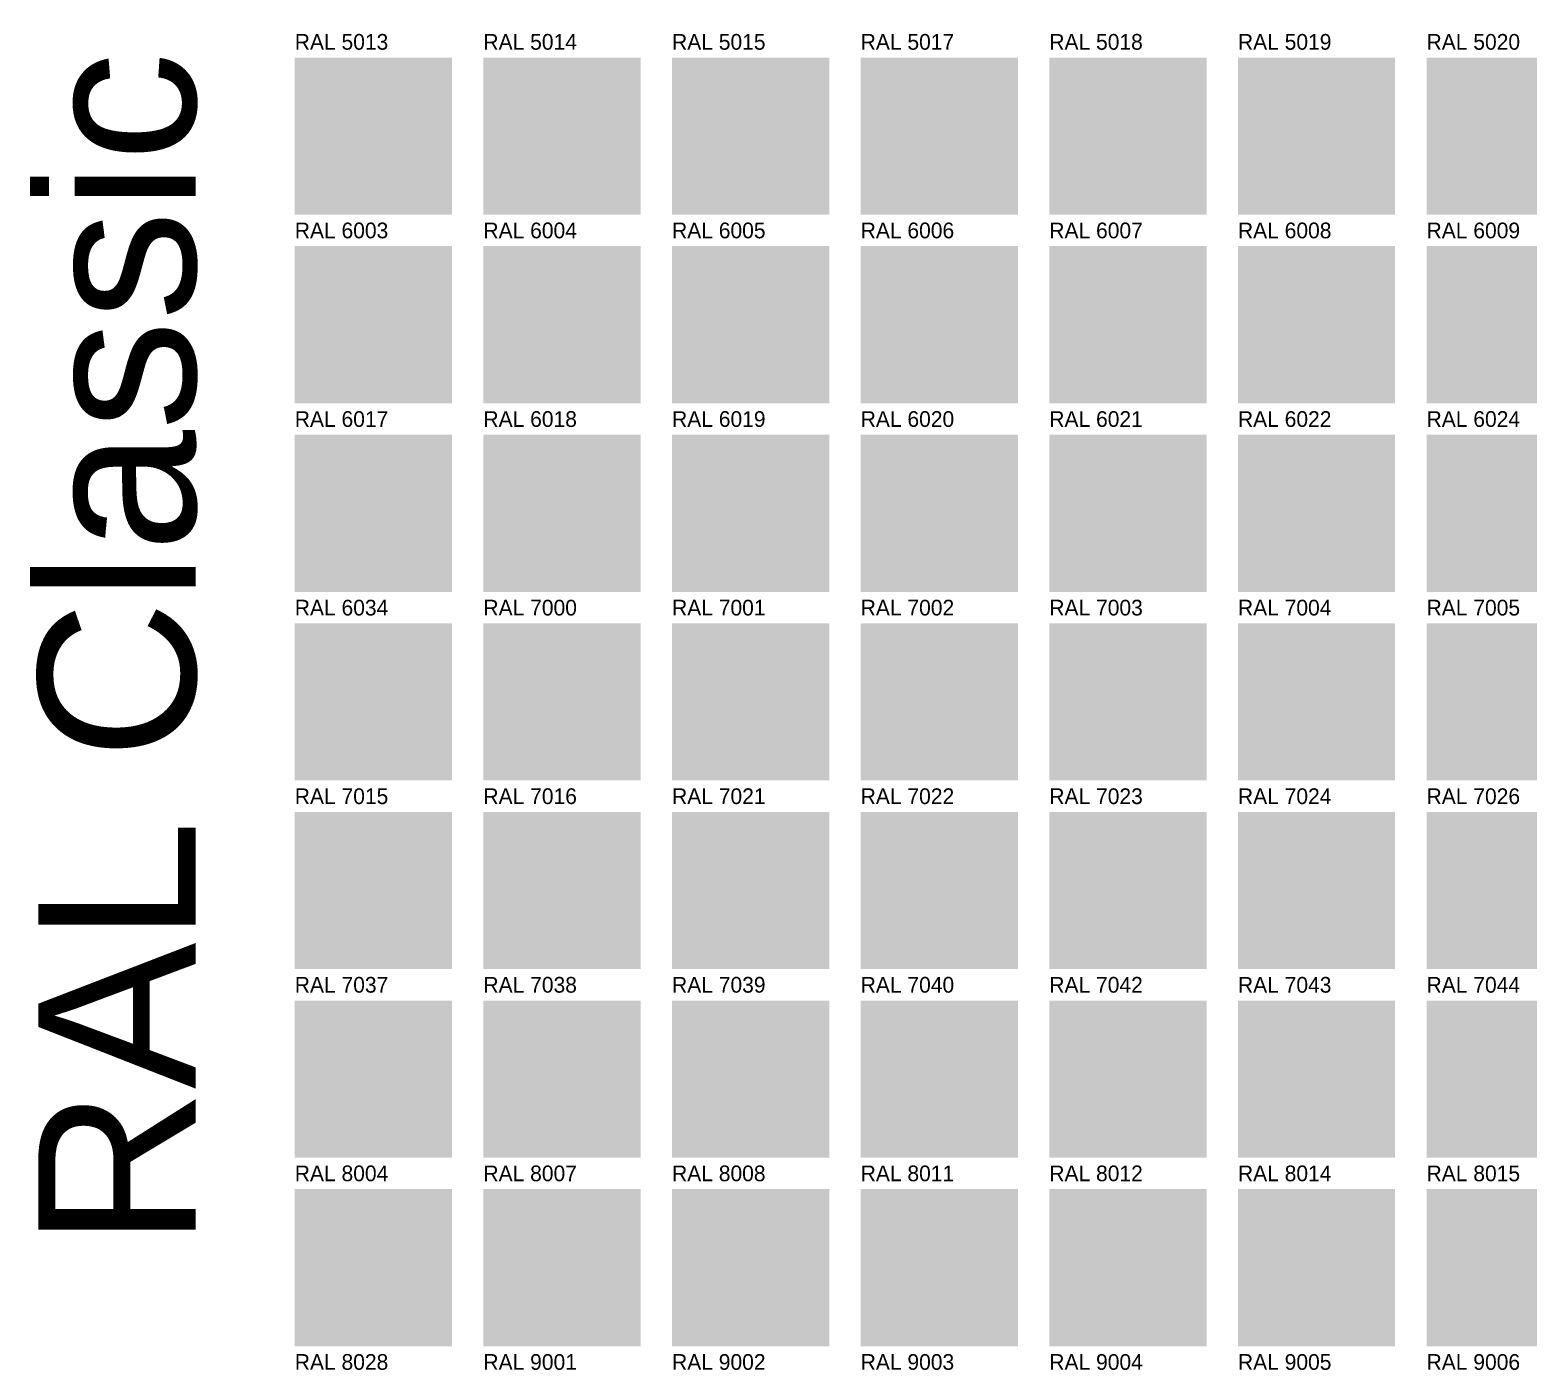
# Model space of a CAD drawing. Header units: millimetres. Extents: x 2.8 to 21.6, y 3.1 to 20.1.
# Drawn here: x 2.85 to 12.38, y 3.08 to 11.61 of the extents above; entities that cross this region are included whole.
import ezdxf

# ---------------------------------------------------------------- set-up
doc = ezdxf.new("R2010")
doc.units = ezdxf.units.MM
doc.layers.add('ceco.net 554 - RAL Classic Colour Chart', color=7, linetype='Continuous')
doc.styles.add('ceco.net 554', font='arial.ttf')

msp = doc.modelspace()

# ---------------------------------------------------------------- linework, layer by layer
at = {"layer": 'ceco.net 554 - RAL Classic Colour Chart', "color": 59, "true_color": 0x4b573e, "const_width": 1}
msp.add_lwpolyline([(4.5312, 10.9348), (5.5312, 10.9348)], dxfattribs=at)
msp.add_lwpolyline([(4.5312, 10.9348), (5.5312, 10.9348)], dxfattribs=at)
msp.add_lwpolyline([(4.5312, 10.9348), (5.5312, 10.9348)], dxfattribs=at)
msp.add_lwpolyline([(4.5312, 10.9348), (5.5312, 10.9348)], dxfattribs=at)
msp.add_lwpolyline([(4.5312, 10.9348), (5.5312, 10.9348)], dxfattribs=at)
msp.add_lwpolyline([(4.5312, 10.9348), (5.5312, 10.9348)], dxfattribs=at)
at = {"layer": 'ceco.net 554 - RAL Classic Colour Chart', "color": 148, "true_color": 0x0e4243, "const_width": 1}
msp.add_lwpolyline([(5.7312, 10.9348), (6.7312, 10.9348)], dxfattribs=at)
msp.add_lwpolyline([(5.7312, 10.9348), (6.7312, 10.9348)], dxfattribs=at)
msp.add_lwpolyline([(5.7312, 10.9348), (6.7312, 10.9348)], dxfattribs=at)
msp.add_lwpolyline([(5.7312, 10.9348), (6.7312, 10.9348)], dxfattribs=at)
msp.add_lwpolyline([(5.7312, 10.9348), (6.7312, 10.9348)], dxfattribs=at)
msp.add_lwpolyline([(5.7312, 10.9348), (6.7312, 10.9348)], dxfattribs=at)
at = {"layer": 'ceco.net 554 - RAL Classic Colour Chart', "color": 128, "true_color": 0x0f4336, "const_width": 1}
msp.add_lwpolyline([(6.9312, 10.9348), (7.9312, 10.9348)], dxfattribs=at)
msp.add_lwpolyline([(6.9312, 10.9348), (7.9312, 10.9348)], dxfattribs=at)
msp.add_lwpolyline([(6.9312, 10.9348), (7.9312, 10.9348)], dxfattribs=at)
msp.add_lwpolyline([(6.9312, 10.9348), (7.9312, 10.9348)], dxfattribs=at)
msp.add_lwpolyline([(6.9312, 10.9348), (7.9312, 10.9348)], dxfattribs=at)
msp.add_lwpolyline([(6.9312, 10.9348), (7.9312, 10.9348)], dxfattribs=at)
at = {"layer": 'ceco.net 554 - RAL Classic Colour Chart', "color": 250, "true_color": 0x40433b, "const_width": 1}
msp.add_lwpolyline([(8.1312, 10.9348), (9.1312, 10.9348)], dxfattribs=at)
msp.add_lwpolyline([(8.1312, 10.9348), (9.1312, 10.9348)], dxfattribs=at)
msp.add_lwpolyline([(8.1312, 10.9348), (9.1312, 10.9348)], dxfattribs=at)
msp.add_lwpolyline([(8.1312, 10.9348), (9.1312, 10.9348)], dxfattribs=at)
msp.add_lwpolyline([(8.1312, 10.9348), (9.1312, 10.9348)], dxfattribs=at)
msp.add_lwpolyline([(8.1312, 10.9348), (9.1312, 10.9348)], dxfattribs=at)
at = {"layer": 'ceco.net 554 - RAL Classic Colour Chart', "color": 250, "true_color": 0x283424, "const_width": 1}
msp.add_lwpolyline([(9.3312, 10.9348), (10.3312, 10.9348)], dxfattribs=at)
msp.add_lwpolyline([(9.3312, 10.9348), (10.3312, 10.9348)], dxfattribs=at)
msp.add_lwpolyline([(9.3312, 10.9348), (10.3312, 10.9348)], dxfattribs=at)
msp.add_lwpolyline([(9.3312, 10.9348), (10.3312, 10.9348)], dxfattribs=at)
msp.add_lwpolyline([(9.3312, 10.9348), (10.3312, 10.9348)], dxfattribs=at)
msp.add_lwpolyline([(9.3312, 10.9348), (10.3312, 10.9348)], dxfattribs=at)
at = {"layer": 'ceco.net 554 - RAL Classic Colour Chart', "color": 250, "true_color": 0x35382e, "const_width": 1}
msp.add_lwpolyline([(10.5312, 10.9348), (11.5312, 10.9348)], dxfattribs=at)
msp.add_lwpolyline([(10.5312, 10.9348), (11.5312, 10.9348)], dxfattribs=at)
msp.add_lwpolyline([(10.5312, 10.9348), (11.5312, 10.9348)], dxfattribs=at)
msp.add_lwpolyline([(10.5312, 10.9348), (11.5312, 10.9348)], dxfattribs=at)
msp.add_lwpolyline([(10.5312, 10.9348), (11.5312, 10.9348)], dxfattribs=at)
msp.add_lwpolyline([(10.5312, 10.9348), (11.5312, 10.9348)], dxfattribs=at)
at = {"layer": 'ceco.net 554 - RAL Classic Colour Chart', "color": 250, "true_color": 0x26392f, "const_width": 1}
msp.add_lwpolyline([(11.7312, 10.9348), (12.7312, 10.9348)], dxfattribs=at)
msp.add_lwpolyline([(11.7312, 10.9348), (12.7312, 10.9348)], dxfattribs=at)
msp.add_lwpolyline([(11.7312, 10.9348), (12.7312, 10.9348)], dxfattribs=at)
msp.add_lwpolyline([(11.7312, 10.9348), (12.7312, 10.9348)], dxfattribs=at)
msp.add_lwpolyline([(11.7312, 10.9348), (12.7312, 10.9348)], dxfattribs=at)
msp.add_lwpolyline([(11.7312, 10.9348), (12.7312, 10.9348)], dxfattribs=at)
at = {"layer": 'ceco.net 554 - RAL Classic Colour Chart', "color": 97, "true_color": 0x468641, "const_width": 1}
msp.add_lwpolyline([(4.5312, 9.7348), (5.5312, 9.7348)], dxfattribs=at)
msp.add_lwpolyline([(4.5312, 9.7348), (5.5312, 9.7348)], dxfattribs=at)
msp.add_lwpolyline([(4.5312, 9.7348), (5.5312, 9.7348)], dxfattribs=at)
msp.add_lwpolyline([(4.5312, 9.7348), (5.5312, 9.7348)], dxfattribs=at)
msp.add_lwpolyline([(4.5312, 9.7348), (5.5312, 9.7348)], dxfattribs=at)
msp.add_lwpolyline([(4.5312, 9.7348), (5.5312, 9.7348)], dxfattribs=at)
at = {"layer": 'ceco.net 554 - RAL Classic Colour Chart', "color": 95, "true_color": 0x48a43f, "const_width": 1}
msp.add_lwpolyline([(5.7312, 9.7348), (6.7312, 9.7348)], dxfattribs=at)
msp.add_lwpolyline([(5.7312, 9.7348), (6.7312, 9.7348)], dxfattribs=at)
msp.add_lwpolyline([(5.7312, 9.7348), (6.7312, 9.7348)], dxfattribs=at)
msp.add_lwpolyline([(5.7312, 9.7348), (6.7312, 9.7348)], dxfattribs=at)
msp.add_lwpolyline([(5.7312, 9.7348), (6.7312, 9.7348)], dxfattribs=at)
msp.add_lwpolyline([(5.7312, 9.7348), (6.7312, 9.7348)], dxfattribs=at)
at = {"layer": 'ceco.net 554 - RAL Classic Colour Chart', "color": 9, "true_color": 0xb7d9b1, "const_width": 1}
msp.add_lwpolyline([(6.9312, 9.7348), (7.9312, 9.7348)], dxfattribs=at)
msp.add_lwpolyline([(6.9312, 9.7348), (7.9312, 9.7348)], dxfattribs=at)
msp.add_lwpolyline([(6.9312, 9.7348), (7.9312, 9.7348)], dxfattribs=at)
msp.add_lwpolyline([(6.9312, 9.7348), (7.9312, 9.7348)], dxfattribs=at)
msp.add_lwpolyline([(6.9312, 9.7348), (7.9312, 9.7348)], dxfattribs=at)
msp.add_lwpolyline([(6.9312, 9.7348), (7.9312, 9.7348)], dxfattribs=at)
at = {"layer": 'ceco.net 554 - RAL Classic Colour Chart', "color": 79, "true_color": 0x354733, "const_width": 1}
msp.add_lwpolyline([(8.1312, 9.7348), (9.1312, 9.7348)], dxfattribs=at)
msp.add_lwpolyline([(8.1312, 9.7348), (9.1312, 9.7348)], dxfattribs=at)
msp.add_lwpolyline([(8.1312, 9.7348), (9.1312, 9.7348)], dxfattribs=at)
msp.add_lwpolyline([(8.1312, 9.7348), (9.1312, 9.7348)], dxfattribs=at)
msp.add_lwpolyline([(8.1312, 9.7348), (9.1312, 9.7348)], dxfattribs=at)
msp.add_lwpolyline([(8.1312, 9.7348), (9.1312, 9.7348)], dxfattribs=at)
at = {"layer": 'ceco.net 554 - RAL Classic Colour Chart', "color": 252, "true_color": 0x86a47c, "const_width": 1}
msp.add_lwpolyline([(9.3312, 9.7348), (10.3312, 9.7348)], dxfattribs=at)
msp.add_lwpolyline([(9.3312, 9.7348), (10.3312, 9.7348)], dxfattribs=at)
msp.add_lwpolyline([(9.3312, 9.7348), (10.3312, 9.7348)], dxfattribs=at)
msp.add_lwpolyline([(9.3312, 9.7348), (10.3312, 9.7348)], dxfattribs=at)
msp.add_lwpolyline([(9.3312, 9.7348), (10.3312, 9.7348)], dxfattribs=at)
msp.add_lwpolyline([(9.3312, 9.7348), (10.3312, 9.7348)], dxfattribs=at)
at = {"layer": 'ceco.net 554 - RAL Classic Colour Chart', "color": 250, "true_color": 0x3e3c32, "const_width": 1}
msp.add_lwpolyline([(10.5312, 9.7348), (11.5312, 9.7348)], dxfattribs=at)
msp.add_lwpolyline([(10.5312, 9.7348), (11.5312, 9.7348)], dxfattribs=at)
msp.add_lwpolyline([(10.5312, 9.7348), (11.5312, 9.7348)], dxfattribs=at)
msp.add_lwpolyline([(10.5312, 9.7348), (11.5312, 9.7348)], dxfattribs=at)
msp.add_lwpolyline([(10.5312, 9.7348), (11.5312, 9.7348)], dxfattribs=at)
msp.add_lwpolyline([(10.5312, 9.7348), (11.5312, 9.7348)], dxfattribs=at)
at = {"layer": 'ceco.net 554 - RAL Classic Colour Chart', "color": 126, "true_color": 0x008754, "const_width": 1}
msp.add_lwpolyline([(11.7312, 9.7348), (12.7312, 9.7348)], dxfattribs=at)
msp.add_lwpolyline([(11.7312, 9.7348), (12.7312, 9.7348)], dxfattribs=at)
msp.add_lwpolyline([(11.7312, 9.7348), (12.7312, 9.7348)], dxfattribs=at)
msp.add_lwpolyline([(11.7312, 9.7348), (12.7312, 9.7348)], dxfattribs=at)
msp.add_lwpolyline([(11.7312, 9.7348), (12.7312, 9.7348)], dxfattribs=at)
msp.add_lwpolyline([(11.7312, 9.7348), (12.7312, 9.7348)], dxfattribs=at)
at = {"layer": 'ceco.net 554 - RAL Classic Colour Chart', "color": 143, "true_color": 0x7fb0b2, "const_width": 1}
msp.add_lwpolyline([(4.5312, 8.5348), (5.5312, 8.5348)], dxfattribs=at)
msp.add_lwpolyline([(4.5312, 8.5348), (5.5312, 8.5348)], dxfattribs=at)
msp.add_lwpolyline([(4.5312, 8.5348), (5.5312, 8.5348)], dxfattribs=at)
msp.add_lwpolyline([(4.5312, 8.5348), (5.5312, 8.5348)], dxfattribs=at)
msp.add_lwpolyline([(4.5312, 8.5348), (5.5312, 8.5348)], dxfattribs=at)
msp.add_lwpolyline([(4.5312, 8.5348), (5.5312, 8.5348)], dxfattribs=at)
at = {"layer": 'ceco.net 554 - RAL Classic Colour Chart', "color": 252, "true_color": 0x7e8b92, "const_width": 1}
msp.add_lwpolyline([(5.7312, 8.5348), (6.7312, 8.5348)], dxfattribs=at)
msp.add_lwpolyline([(5.7312, 8.5348), (6.7312, 8.5348)], dxfattribs=at)
msp.add_lwpolyline([(5.7312, 8.5348), (6.7312, 8.5348)], dxfattribs=at)
msp.add_lwpolyline([(5.7312, 8.5348), (6.7312, 8.5348)], dxfattribs=at)
msp.add_lwpolyline([(5.7312, 8.5348), (6.7312, 8.5348)], dxfattribs=at)
msp.add_lwpolyline([(5.7312, 8.5348), (6.7312, 8.5348)], dxfattribs=at)
at = {"layer": 'ceco.net 554 - RAL Classic Colour Chart', "color": 252, "true_color": 0x8f999f, "const_width": 1}
msp.add_lwpolyline([(6.9312, 8.5348), (7.9312, 8.5348)], dxfattribs=at)
msp.add_lwpolyline([(6.9312, 8.5348), (7.9312, 8.5348)], dxfattribs=at)
msp.add_lwpolyline([(6.9312, 8.5348), (7.9312, 8.5348)], dxfattribs=at)
msp.add_lwpolyline([(6.9312, 8.5348), (7.9312, 8.5348)], dxfattribs=at)
msp.add_lwpolyline([(6.9312, 8.5348), (7.9312, 8.5348)], dxfattribs=at)
msp.add_lwpolyline([(6.9312, 8.5348), (7.9312, 8.5348)], dxfattribs=at)
at = {"layer": 'ceco.net 554 - RAL Classic Colour Chart', "color": 8, "true_color": 0x817f68, "const_width": 1}
msp.add_lwpolyline([(8.1312, 8.5348), (9.1312, 8.5348)], dxfattribs=at)
msp.add_lwpolyline([(8.1312, 8.5348), (9.1312, 8.5348)], dxfattribs=at)
msp.add_lwpolyline([(8.1312, 8.5348), (9.1312, 8.5348)], dxfattribs=at)
msp.add_lwpolyline([(8.1312, 8.5348), (9.1312, 8.5348)], dxfattribs=at)
msp.add_lwpolyline([(8.1312, 8.5348), (9.1312, 8.5348)], dxfattribs=at)
msp.add_lwpolyline([(8.1312, 8.5348), (9.1312, 8.5348)], dxfattribs=at)
at = {"layer": 'ceco.net 554 - RAL Classic Colour Chart', "color": 8, "true_color": 0x7a7b6d, "const_width": 1}
msp.add_lwpolyline([(9.3312, 8.5348), (10.3312, 8.5348)], dxfattribs=at)
msp.add_lwpolyline([(9.3312, 8.5348), (10.3312, 8.5348)], dxfattribs=at)
msp.add_lwpolyline([(9.3312, 8.5348), (10.3312, 8.5348)], dxfattribs=at)
msp.add_lwpolyline([(9.3312, 8.5348), (10.3312, 8.5348)], dxfattribs=at)
msp.add_lwpolyline([(9.3312, 8.5348), (10.3312, 8.5348)], dxfattribs=at)
msp.add_lwpolyline([(9.3312, 8.5348), (10.3312, 8.5348)], dxfattribs=at)
at = {"layer": 'ceco.net 554 - RAL Classic Colour Chart', "color": 253, "true_color": 0x9ea0a1, "const_width": 1}
msp.add_lwpolyline([(10.5312, 8.5348), (11.5312, 8.5348)], dxfattribs=at)
msp.add_lwpolyline([(10.5312, 8.5348), (11.5312, 8.5348)], dxfattribs=at)
msp.add_lwpolyline([(10.5312, 8.5348), (11.5312, 8.5348)], dxfattribs=at)
msp.add_lwpolyline([(10.5312, 8.5348), (11.5312, 8.5348)], dxfattribs=at)
msp.add_lwpolyline([(10.5312, 8.5348), (11.5312, 8.5348)], dxfattribs=at)
msp.add_lwpolyline([(10.5312, 8.5348), (11.5312, 8.5348)], dxfattribs=at)
at = {"layer": 'ceco.net 554 - RAL Classic Colour Chart', "color": 8, "true_color": 0x6b716f, "const_width": 1}
msp.add_lwpolyline([(11.7312, 8.5348), (12.7312, 8.5348)], dxfattribs=at)
msp.add_lwpolyline([(11.7312, 8.5348), (12.7312, 8.5348)], dxfattribs=at)
msp.add_lwpolyline([(11.7312, 8.5348), (12.7312, 8.5348)], dxfattribs=at)
msp.add_lwpolyline([(11.7312, 8.5348), (12.7312, 8.5348)], dxfattribs=at)
msp.add_lwpolyline([(11.7312, 8.5348), (12.7312, 8.5348)], dxfattribs=at)
msp.add_lwpolyline([(11.7312, 8.5348), (12.7312, 8.5348)], dxfattribs=at)
at = {"layer": 'ceco.net 554 - RAL Classic Colour Chart', "color": 251, "true_color": 0x51565c, "const_width": 1}
msp.add_lwpolyline([(4.5312, 7.3348), (5.5312, 7.3348)], dxfattribs=at)
msp.add_lwpolyline([(4.5312, 7.3348), (5.5312, 7.3348)], dxfattribs=at)
msp.add_lwpolyline([(4.5312, 7.3348), (5.5312, 7.3348)], dxfattribs=at)
msp.add_lwpolyline([(4.5312, 7.3348), (5.5312, 7.3348)], dxfattribs=at)
msp.add_lwpolyline([(4.5312, 7.3348), (5.5312, 7.3348)], dxfattribs=at)
msp.add_lwpolyline([(4.5312, 7.3348), (5.5312, 7.3348)], dxfattribs=at)
at = {"layer": 'ceco.net 554 - RAL Classic Colour Chart', "color": 149, "true_color": 0x373f43, "const_width": 1}
msp.add_lwpolyline([(5.7312, 7.3348), (6.7312, 7.3348)], dxfattribs=at)
msp.add_lwpolyline([(5.7312, 7.3348), (6.7312, 7.3348)], dxfattribs=at)
msp.add_lwpolyline([(5.7312, 7.3348), (6.7312, 7.3348)], dxfattribs=at)
msp.add_lwpolyline([(5.7312, 7.3348), (6.7312, 7.3348)], dxfattribs=at)
msp.add_lwpolyline([(5.7312, 7.3348), (6.7312, 7.3348)], dxfattribs=at)
msp.add_lwpolyline([(5.7312, 7.3348), (6.7312, 7.3348)], dxfattribs=at)
at = {"layer": 'ceco.net 554 - RAL Classic Colour Chart', "color": 250, "true_color": 0x2e3234, "const_width": 1}
msp.add_lwpolyline([(6.9312, 7.3348), (7.9312, 7.3348)], dxfattribs=at)
msp.add_lwpolyline([(6.9312, 7.3348), (7.9312, 7.3348)], dxfattribs=at)
msp.add_lwpolyline([(6.9312, 7.3348), (7.9312, 7.3348)], dxfattribs=at)
msp.add_lwpolyline([(6.9312, 7.3348), (7.9312, 7.3348)], dxfattribs=at)
msp.add_lwpolyline([(6.9312, 7.3348), (7.9312, 7.3348)], dxfattribs=at)
msp.add_lwpolyline([(6.9312, 7.3348), (7.9312, 7.3348)], dxfattribs=at)
at = {"layer": 'ceco.net 554 - RAL Classic Colour Chart', "color": 251, "true_color": 0x4b4d46, "const_width": 1}
msp.add_lwpolyline([(8.1312, 7.3348), (9.1312, 7.3348)], dxfattribs=at)
msp.add_lwpolyline([(8.1312, 7.3348), (9.1312, 7.3348)], dxfattribs=at)
msp.add_lwpolyline([(8.1312, 7.3348), (9.1312, 7.3348)], dxfattribs=at)
msp.add_lwpolyline([(8.1312, 7.3348), (9.1312, 7.3348)], dxfattribs=at)
msp.add_lwpolyline([(8.1312, 7.3348), (9.1312, 7.3348)], dxfattribs=at)
msp.add_lwpolyline([(8.1312, 7.3348), (9.1312, 7.3348)], dxfattribs=at)
at = {"layer": 'ceco.net 554 - RAL Classic Colour Chart', "color": 8, "true_color": 0x818479, "const_width": 1}
msp.add_lwpolyline([(9.3312, 7.3348), (10.3312, 7.3348)], dxfattribs=at)
msp.add_lwpolyline([(9.3312, 7.3348), (10.3312, 7.3348)], dxfattribs=at)
msp.add_lwpolyline([(9.3312, 7.3348), (10.3312, 7.3348)], dxfattribs=at)
msp.add_lwpolyline([(9.3312, 7.3348), (10.3312, 7.3348)], dxfattribs=at)
msp.add_lwpolyline([(9.3312, 7.3348), (10.3312, 7.3348)], dxfattribs=at)
msp.add_lwpolyline([(9.3312, 7.3348), (10.3312, 7.3348)], dxfattribs=at)
at = {"layer": 'ceco.net 554 - RAL Classic Colour Chart', "color": 251, "true_color": 0x474a50, "const_width": 1}
msp.add_lwpolyline([(10.5312, 7.3348), (11.5312, 7.3348)], dxfattribs=at)
msp.add_lwpolyline([(10.5312, 7.3348), (11.5312, 7.3348)], dxfattribs=at)
msp.add_lwpolyline([(10.5312, 7.3348), (11.5312, 7.3348)], dxfattribs=at)
msp.add_lwpolyline([(10.5312, 7.3348), (11.5312, 7.3348)], dxfattribs=at)
msp.add_lwpolyline([(10.5312, 7.3348), (11.5312, 7.3348)], dxfattribs=at)
msp.add_lwpolyline([(10.5312, 7.3348), (11.5312, 7.3348)], dxfattribs=at)
at = {"layer": 'ceco.net 554 - RAL Classic Colour Chart', "color": 149, "true_color": 0x374447, "const_width": 1}
msp.add_lwpolyline([(11.7312, 7.3348), (12.7312, 7.3348)], dxfattribs=at)
msp.add_lwpolyline([(11.7312, 7.3348), (12.7312, 7.3348)], dxfattribs=at)
msp.add_lwpolyline([(11.7312, 7.3348), (12.7312, 7.3348)], dxfattribs=at)
msp.add_lwpolyline([(11.7312, 7.3348), (12.7312, 7.3348)], dxfattribs=at)
msp.add_lwpolyline([(11.7312, 7.3348), (12.7312, 7.3348)], dxfattribs=at)
msp.add_lwpolyline([(11.7312, 7.3348), (12.7312, 7.3348)], dxfattribs=at)
at = {"layer": 'ceco.net 554 - RAL Classic Colour Chart', "color": 8, "true_color": 0x7c7f7e, "const_width": 1}
msp.add_lwpolyline([(4.5312, 6.1348), (5.5312, 6.1348)], dxfattribs=at)
msp.add_lwpolyline([(4.5312, 6.1348), (5.5312, 6.1348)], dxfattribs=at)
msp.add_lwpolyline([(4.5312, 6.1348), (5.5312, 6.1348)], dxfattribs=at)
msp.add_lwpolyline([(4.5312, 6.1348), (5.5312, 6.1348)], dxfattribs=at)
msp.add_lwpolyline([(4.5312, 6.1348), (5.5312, 6.1348)], dxfattribs=at)
msp.add_lwpolyline([(4.5312, 6.1348), (5.5312, 6.1348)], dxfattribs=at)
at = {"layer": 'ceco.net 554 - RAL Classic Colour Chart', "color": 253, "true_color": 0xb4b8b0, "const_width": 1}
msp.add_lwpolyline([(5.7312, 6.1348), (6.7312, 6.1348)], dxfattribs=at)
msp.add_lwpolyline([(5.7312, 6.1348), (6.7312, 6.1348)], dxfattribs=at)
msp.add_lwpolyline([(5.7312, 6.1348), (6.7312, 6.1348)], dxfattribs=at)
msp.add_lwpolyline([(5.7312, 6.1348), (6.7312, 6.1348)], dxfattribs=at)
msp.add_lwpolyline([(5.7312, 6.1348), (6.7312, 6.1348)], dxfattribs=at)
msp.add_lwpolyline([(5.7312, 6.1348), (6.7312, 6.1348)], dxfattribs=at)
at = {"layer": 'ceco.net 554 - RAL Classic Colour Chart', "color": 251, "true_color": 0x6b695f, "const_width": 1}
msp.add_lwpolyline([(6.9312, 6.1348), (7.9312, 6.1348)], dxfattribs=at)
msp.add_lwpolyline([(6.9312, 6.1348), (7.9312, 6.1348)], dxfattribs=at)
msp.add_lwpolyline([(6.9312, 6.1348), (7.9312, 6.1348)], dxfattribs=at)
msp.add_lwpolyline([(6.9312, 6.1348), (7.9312, 6.1348)], dxfattribs=at)
msp.add_lwpolyline([(6.9312, 6.1348), (7.9312, 6.1348)], dxfattribs=at)
msp.add_lwpolyline([(6.9312, 6.1348), (7.9312, 6.1348)], dxfattribs=at)
at = {"layer": 'ceco.net 554 - RAL Classic Colour Chart', "color": 253, "true_color": 0x9da3a6, "const_width": 1}
msp.add_lwpolyline([(8.1312, 6.1348), (9.1312, 6.1348)], dxfattribs=at)
msp.add_lwpolyline([(8.1312, 6.1348), (9.1312, 6.1348)], dxfattribs=at)
msp.add_lwpolyline([(8.1312, 6.1348), (9.1312, 6.1348)], dxfattribs=at)
msp.add_lwpolyline([(8.1312, 6.1348), (9.1312, 6.1348)], dxfattribs=at)
msp.add_lwpolyline([(8.1312, 6.1348), (9.1312, 6.1348)], dxfattribs=at)
msp.add_lwpolyline([(8.1312, 6.1348), (9.1312, 6.1348)], dxfattribs=at)
at = {"layer": 'ceco.net 554 - RAL Classic Colour Chart', "color": 252, "true_color": 0x8f9695, "const_width": 1}
msp.add_lwpolyline([(9.3312, 6.1348), (10.3312, 6.1348)], dxfattribs=at)
msp.add_lwpolyline([(9.3312, 6.1348), (10.3312, 6.1348)], dxfattribs=at)
msp.add_lwpolyline([(9.3312, 6.1348), (10.3312, 6.1348)], dxfattribs=at)
msp.add_lwpolyline([(9.3312, 6.1348), (10.3312, 6.1348)], dxfattribs=at)
msp.add_lwpolyline([(9.3312, 6.1348), (10.3312, 6.1348)], dxfattribs=at)
msp.add_lwpolyline([(9.3312, 6.1348), (10.3312, 6.1348)], dxfattribs=at)
at = {"layer": 'ceco.net 554 - RAL Classic Colour Chart', "color": 251, "true_color": 0x4e5451, "const_width": 1}
msp.add_lwpolyline([(10.5312, 6.1348), (11.5312, 6.1348)], dxfattribs=at)
msp.add_lwpolyline([(10.5312, 6.1348), (11.5312, 6.1348)], dxfattribs=at)
msp.add_lwpolyline([(10.5312, 6.1348), (11.5312, 6.1348)], dxfattribs=at)
msp.add_lwpolyline([(10.5312, 6.1348), (11.5312, 6.1348)], dxfattribs=at)
msp.add_lwpolyline([(10.5312, 6.1348), (11.5312, 6.1348)], dxfattribs=at)
msp.add_lwpolyline([(10.5312, 6.1348), (11.5312, 6.1348)], dxfattribs=at)
at = {"layer": 'ceco.net 554 - RAL Classic Colour Chart', "color": 9, "true_color": 0xbdbdb2, "const_width": 1}
msp.add_lwpolyline([(11.7312, 6.1348), (12.7312, 6.1348)], dxfattribs=at)
msp.add_lwpolyline([(11.7312, 6.1348), (12.7312, 6.1348)], dxfattribs=at)
msp.add_lwpolyline([(11.7312, 6.1348), (12.7312, 6.1348)], dxfattribs=at)
msp.add_lwpolyline([(11.7312, 6.1348), (12.7312, 6.1348)], dxfattribs=at)
msp.add_lwpolyline([(11.7312, 6.1348), (12.7312, 6.1348)], dxfattribs=at)
msp.add_lwpolyline([(11.7312, 6.1348), (12.7312, 6.1348)], dxfattribs=at)
at = {"layer": 'ceco.net 554 - RAL Classic Colour Chart', "color": 27, "true_color": 0x8f4e35, "const_width": 1}
msp.add_lwpolyline([(4.5312, 4.9348), (5.5312, 4.9348)], dxfattribs=at)
msp.add_lwpolyline([(4.5312, 4.9348), (5.5312, 4.9348)], dxfattribs=at)
msp.add_lwpolyline([(4.5312, 4.9348), (5.5312, 4.9348)], dxfattribs=at)
msp.add_lwpolyline([(4.5312, 4.9348), (5.5312, 4.9348)], dxfattribs=at)
msp.add_lwpolyline([(4.5312, 4.9348), (5.5312, 4.9348)], dxfattribs=at)
msp.add_lwpolyline([(4.5312, 4.9348), (5.5312, 4.9348)], dxfattribs=at)
at = {"layer": 'ceco.net 554 - RAL Classic Colour Chart', "color": 27, "true_color": 0x6f4a2f, "const_width": 1}
msp.add_lwpolyline([(5.7312, 4.9348), (6.7312, 4.9348)], dxfattribs=at)
msp.add_lwpolyline([(5.7312, 4.9348), (6.7312, 4.9348)], dxfattribs=at)
msp.add_lwpolyline([(5.7312, 4.9348), (6.7312, 4.9348)], dxfattribs=at)
msp.add_lwpolyline([(5.7312, 4.9348), (6.7312, 4.9348)], dxfattribs=at)
msp.add_lwpolyline([(5.7312, 4.9348), (6.7312, 4.9348)], dxfattribs=at)
msp.add_lwpolyline([(5.7312, 4.9348), (6.7312, 4.9348)], dxfattribs=at)
at = {"layer": 'ceco.net 554 - RAL Classic Colour Chart', "color": 27, "true_color": 0x6f4f28, "const_width": 1}
msp.add_lwpolyline([(6.9312, 4.9348), (7.9312, 4.9348)], dxfattribs=at)
msp.add_lwpolyline([(6.9312, 4.9348), (7.9312, 4.9348)], dxfattribs=at)
msp.add_lwpolyline([(6.9312, 4.9348), (7.9312, 4.9348)], dxfattribs=at)
msp.add_lwpolyline([(6.9312, 4.9348), (7.9312, 4.9348)], dxfattribs=at)
msp.add_lwpolyline([(6.9312, 4.9348), (7.9312, 4.9348)], dxfattribs=at)
msp.add_lwpolyline([(6.9312, 4.9348), (7.9312, 4.9348)], dxfattribs=at)
at = {"layer": 'ceco.net 554 - RAL Classic Colour Chart', "color": 39, "true_color": 0x5a3a29, "const_width": 1}
msp.add_lwpolyline([(8.1312, 4.9348), (9.1312, 4.9348)], dxfattribs=at)
msp.add_lwpolyline([(8.1312, 4.9348), (9.1312, 4.9348)], dxfattribs=at)
msp.add_lwpolyline([(8.1312, 4.9348), (9.1312, 4.9348)], dxfattribs=at)
msp.add_lwpolyline([(8.1312, 4.9348), (9.1312, 4.9348)], dxfattribs=at)
msp.add_lwpolyline([(8.1312, 4.9348), (9.1312, 4.9348)], dxfattribs=at)
msp.add_lwpolyline([(8.1312, 4.9348), (9.1312, 4.9348)], dxfattribs=at)
at = {"layer": 'ceco.net 554 - RAL Classic Colour Chart', "color": 17, "true_color": 0x673831, "const_width": 1}
msp.add_lwpolyline([(9.3312, 4.9348), (10.3312, 4.9348)], dxfattribs=at)
msp.add_lwpolyline([(9.3312, 4.9348), (10.3312, 4.9348)], dxfattribs=at)
msp.add_lwpolyline([(9.3312, 4.9348), (10.3312, 4.9348)], dxfattribs=at)
msp.add_lwpolyline([(9.3312, 4.9348), (10.3312, 4.9348)], dxfattribs=at)
msp.add_lwpolyline([(9.3312, 4.9348), (10.3312, 4.9348)], dxfattribs=at)
msp.add_lwpolyline([(9.3312, 4.9348), (10.3312, 4.9348)], dxfattribs=at)
at = {"layer": 'ceco.net 554 - RAL Classic Colour Chart', "color": 39, "true_color": 0x49392d, "const_width": 1}
msp.add_lwpolyline([(10.5312, 4.9348), (11.5312, 4.9348)], dxfattribs=at)
msp.add_lwpolyline([(10.5312, 4.9348), (11.5312, 4.9348)], dxfattribs=at)
msp.add_lwpolyline([(10.5312, 4.9348), (11.5312, 4.9348)], dxfattribs=at)
msp.add_lwpolyline([(10.5312, 4.9348), (11.5312, 4.9348)], dxfattribs=at)
msp.add_lwpolyline([(10.5312, 4.9348), (11.5312, 4.9348)], dxfattribs=at)
msp.add_lwpolyline([(10.5312, 4.9348), (11.5312, 4.9348)], dxfattribs=at)
at = {"layer": 'ceco.net 554 - RAL Classic Colour Chart', "color": 39, "true_color": 0x633a34, "const_width": 1}
msp.add_lwpolyline([(11.7312, 4.9348), (12.7312, 4.9348)], dxfattribs=at)
msp.add_lwpolyline([(11.7312, 4.9348), (12.7312, 4.9348)], dxfattribs=at)
msp.add_lwpolyline([(11.7312, 4.9348), (12.7312, 4.9348)], dxfattribs=at)
msp.add_lwpolyline([(11.7312, 4.9348), (12.7312, 4.9348)], dxfattribs=at)
msp.add_lwpolyline([(11.7312, 4.9348), (12.7312, 4.9348)], dxfattribs=at)
msp.add_lwpolyline([(11.7312, 4.9348), (12.7312, 4.9348)], dxfattribs=at)
at = {"layer": 'ceco.net 554 - RAL Classic Colour Chart', "color": 39, "true_color": 0x4e3b2b, "const_width": 1}
msp.add_lwpolyline([(4.5312, 3.7348), (5.5312, 3.7348)], dxfattribs=at)
msp.add_lwpolyline([(4.5312, 3.7348), (5.5312, 3.7348)], dxfattribs=at)
msp.add_lwpolyline([(4.5312, 3.7348), (5.5312, 3.7348)], dxfattribs=at)
msp.add_lwpolyline([(4.5312, 3.7348), (5.5312, 3.7348)], dxfattribs=at)
msp.add_lwpolyline([(4.5312, 3.7348), (5.5312, 3.7348)], dxfattribs=at)
msp.add_lwpolyline([(4.5312, 3.7348), (5.5312, 3.7348)], dxfattribs=at)
at = {"layer": 'ceco.net 554 - RAL Classic Colour Chart', "color": 254, "true_color": 0xefebdc, "const_width": 1}
msp.add_lwpolyline([(5.7312, 3.7348), (6.7312, 3.7348)], dxfattribs=at)
msp.add_lwpolyline([(5.7312, 3.7348), (6.7312, 3.7348)], dxfattribs=at)
msp.add_lwpolyline([(5.7312, 3.7348), (6.7312, 3.7348)], dxfattribs=at)
msp.add_lwpolyline([(5.7312, 3.7348), (6.7312, 3.7348)], dxfattribs=at)
msp.add_lwpolyline([(5.7312, 3.7348), (6.7312, 3.7348)], dxfattribs=at)
msp.add_lwpolyline([(5.7312, 3.7348), (6.7312, 3.7348)], dxfattribs=at)
at = {"layer": 'ceco.net 554 - RAL Classic Colour Chart', "color": 254, "true_color": 0xddded4, "const_width": 1}
msp.add_lwpolyline([(6.9312, 3.7348), (7.9312, 3.7348)], dxfattribs=at)
msp.add_lwpolyline([(6.9312, 3.7348), (7.9312, 3.7348)], dxfattribs=at)
msp.add_lwpolyline([(6.9312, 3.7348), (7.9312, 3.7348)], dxfattribs=at)
msp.add_lwpolyline([(6.9312, 3.7348), (7.9312, 3.7348)], dxfattribs=at)
msp.add_lwpolyline([(6.9312, 3.7348), (7.9312, 3.7348)], dxfattribs=at)
msp.add_lwpolyline([(6.9312, 3.7348), (7.9312, 3.7348)], dxfattribs=at)
at = {"layer": 'ceco.net 554 - RAL Classic Colour Chart', "color": 7, "true_color": 0xf4f8f4, "const_width": 1}
msp.add_lwpolyline([(8.1312, 3.7348), (9.1312, 3.7348)], dxfattribs=at)
msp.add_lwpolyline([(8.1312, 3.7348), (9.1312, 3.7348)], dxfattribs=at)
msp.add_lwpolyline([(8.1312, 3.7348), (9.1312, 3.7348)], dxfattribs=at)
msp.add_lwpolyline([(8.1312, 3.7348), (9.1312, 3.7348)], dxfattribs=at)
msp.add_lwpolyline([(8.1312, 3.7348), (9.1312, 3.7348)], dxfattribs=at)
msp.add_lwpolyline([(8.1312, 3.7348), (9.1312, 3.7348)], dxfattribs=at)
at = {"layer": 'ceco.net 554 - RAL Classic Colour Chart', "color": 250, "true_color": 0x2e3032, "const_width": 1}
msp.add_lwpolyline([(9.3312, 3.7348), (10.3312, 3.7348)], dxfattribs=at)
msp.add_lwpolyline([(9.3312, 3.7348), (10.3312, 3.7348)], dxfattribs=at)
msp.add_lwpolyline([(9.3312, 3.7348), (10.3312, 3.7348)], dxfattribs=at)
msp.add_lwpolyline([(9.3312, 3.7348), (10.3312, 3.7348)], dxfattribs=at)
msp.add_lwpolyline([(9.3312, 3.7348), (10.3312, 3.7348)], dxfattribs=at)
msp.add_lwpolyline([(9.3312, 3.7348), (10.3312, 3.7348)], dxfattribs=at)
at = {"layer": 'ceco.net 554 - RAL Classic Colour Chart', "color": 168, "true_color": 0x0a0a0d, "const_width": 1}
msp.add_lwpolyline([(10.5312, 3.7348), (11.5312, 3.7348)], dxfattribs=at)
msp.add_lwpolyline([(10.5312, 3.7348), (11.5312, 3.7348)], dxfattribs=at)
msp.add_lwpolyline([(10.5312, 3.7348), (11.5312, 3.7348)], dxfattribs=at)
msp.add_lwpolyline([(10.5312, 3.7348), (11.5312, 3.7348)], dxfattribs=at)
msp.add_lwpolyline([(10.5312, 3.7348), (11.5312, 3.7348)], dxfattribs=at)
msp.add_lwpolyline([(10.5312, 3.7348), (11.5312, 3.7348)], dxfattribs=at)
at = {"layer": 'ceco.net 554 - RAL Classic Colour Chart', "color": 253, "true_color": 0xa5a8a6, "const_width": 1}
msp.add_lwpolyline([(11.7312, 3.7348), (12.7312, 3.7348)], dxfattribs=at)
msp.add_lwpolyline([(11.7312, 3.7348), (12.7312, 3.7348)], dxfattribs=at)
msp.add_lwpolyline([(11.7312, 3.7348), (12.7312, 3.7348)], dxfattribs=at)
msp.add_lwpolyline([(11.7312, 3.7348), (12.7312, 3.7348)], dxfattribs=at)
msp.add_lwpolyline([(11.7312, 3.7348), (12.7312, 3.7348)], dxfattribs=at)
msp.add_lwpolyline([(11.7312, 3.7348), (12.7312, 3.7348)], dxfattribs=at)

# ---------------------------------------------------------------- texts
at = {"style": 'ceco.net 554'}
msp.add_text('RAL Classic Colour Chart', height=1, rotation=90, dxfattribs=at).set_placement((3.8997, 3.863))
at = {"layer": 'ceco.net 554 - RAL Classic Colour Chart'}
for s, p in [('RAL 5013', (4.5312, 11.4848)), ('RAL 5013', (4.5312, 11.4848)), ('RAL 5013', (4.5312, 11.4848)), ('RAL 5013', (4.5312, 11.4848)), ('RAL 5013', (4.5312, 11.4848)), ('RAL 5013', (4.5312, 11.4848)), ('RAL 5014', (5.7312, 11.4848)), ('RAL 5014', (5.7312, 11.4848)), ('RAL 5014', (5.7312, 11.4848)), ('RAL 5014', (5.7312, 11.4848)), ('RAL 5014', (5.7312, 11.4848)), ('RAL 5014', (5.7312, 11.4848)), ('RAL 5015', (6.9312, 11.4848)), ('RAL 5015', (6.9312, 11.4848)), ('RAL 5015', (6.9312, 11.4848)), ('RAL 5015', (6.9312, 11.4848)), ('RAL 5015', (6.9312, 11.4848)), ('RAL 5015', (6.9312, 11.4848)), ('RAL 5017', (8.1312, 11.4848)), ('RAL 5017', (8.1312, 11.4848)), ('RAL 5017', (8.1312, 11.4848)), ('RAL 5017', (8.1312, 11.4848)), ('RAL 5017', (8.1312, 11.4848)), ('RAL 5017', (8.1312, 11.4848)), ('RAL 5018', (9.3312, 11.4848)), ('RAL 5018', (9.3312, 11.4848)), ('RAL 5018', (9.3312, 11.4848)), ('RAL 5018', (9.3312, 11.4848)), ('RAL 5018', (9.3312, 11.4848)), ('RAL 5018', (9.3312, 11.4848)), ('RAL 5019', (10.5312, 11.4848)), ('RAL 5019', (10.5312, 11.4848)), ('RAL 5019', (10.5312, 11.4848)), ('RAL 5019', (10.5312, 11.4848)), ('RAL 5019', (10.5312, 11.4848)), ('RAL 5019', (10.5312, 11.4848)), ('RAL 5020', (11.7312, 11.4848)), ('RAL 5020', (11.7312, 11.4848)), ('RAL 5020', (11.7312, 11.4848)), ('RAL 5020', (11.7312, 11.4848)), ('RAL 5020', (11.7312, 11.4848)), ('RAL 5020', (11.7312, 11.4848)), ('RAL 6003', (4.5312, 10.2848)), ('RAL 6003', (4.5312, 10.2848)), ('RAL 6003', (4.5312, 10.2848)), ('RAL 6003', (4.5312, 10.2848)), ('RAL 6003', (4.5312, 10.2848)), ('RAL 6003', (4.5312, 10.2848)), ('RAL 6004', (5.7312, 10.2848)), ('RAL 6004', (5.7312, 10.2848)), ('RAL 6004', (5.7312, 10.2848)), ('RAL 6004', (5.7312, 10.2848)), ('RAL 6004', (5.7312, 10.2848)), ('RAL 6004', (5.7312, 10.2848)), ('RAL 6005', (6.9312, 10.2848)), ('RAL 6005', (6.9312, 10.2848)), ('RAL 6005', (6.9312, 10.2848)), ('RAL 6005', (6.9312, 10.2848)), ('RAL 6005', (6.9312, 10.2848)), ('RAL 6005', (6.9312, 10.2848)), ('RAL 6006', (8.1312, 10.2848)), ('RAL 6006', (8.1312, 10.2848)), ('RAL 6006', (8.1312, 10.2848)), ('RAL 6006', (8.1312, 10.2848)), ('RAL 6006', (8.1312, 10.2848)), ('RAL 6006', (8.1312, 10.2848)), ('RAL 6007', (9.3312, 10.2848)), ('RAL 6007', (9.3312, 10.2848)), ('RAL 6007', (9.3312, 10.2848)), ('RAL 6007', (9.3312, 10.2848)), ('RAL 6007', (9.3312, 10.2848)), ('RAL 6007', (9.3312, 10.2848)), ('RAL 6008', (10.5312, 10.2848)), ('RAL 6008', (10.5312, 10.2848)), ('RAL 6008', (10.5312, 10.2848)), ('RAL 6008', (10.5312, 10.2848)), ('RAL 6008', (10.5312, 10.2848)), ('RAL 6008', (10.5312, 10.2848)), ('RAL 6009', (11.7312, 10.2848)), ('RAL 6009', (11.7312, 10.2848)), ('RAL 6009', (11.7312, 10.2848)), ('RAL 6009', (11.7312, 10.2848)), ('RAL 6009', (11.7312, 10.2848)), ('RAL 6009', (11.7312, 10.2848)), ('RAL 6017', (4.5312, 9.0848)), ('RAL 6017', (4.5312, 9.0848)), ('RAL 6017', (4.5312, 9.0848)), ('RAL 6017', (4.5312, 9.0848)), ('RAL 6017', (4.5312, 9.0848)), ('RAL 6017', (4.5312, 9.0848)), ('RAL 6018', (5.7312, 9.0848)), ('RAL 6018', (5.7312, 9.0848)), ('RAL 6018', (5.7312, 9.0848)), ('RAL 6018', (5.7312, 9.0848)), ('RAL 6018', (5.7312, 9.0848)), ('RAL 6018', (5.7312, 9.0848)), ('RAL 6019', (6.9312, 9.0848)), ('RAL 6019', (6.9312, 9.0848)), ('RAL 6019', (6.9312, 9.0848)), ('RAL 6019', (6.9312, 9.0848)), ('RAL 6019', (6.9312, 9.0848)), ('RAL 6019', (6.9312, 9.0848)), ('RAL 6020', (8.1312, 9.0848)), ('RAL 6020', (8.1312, 9.0848)), ('RAL 6020', (8.1312, 9.0848)), ('RAL 6020', (8.1312, 9.0848)), ('RAL 6020', (8.1312, 9.0848)), ('RAL 6020', (8.1312, 9.0848)), ('RAL 6021', (9.3312, 9.0848)), ('RAL 6021', (9.3312, 9.0848)), ('RAL 6021', (9.3312, 9.0848)), ('RAL 6021', (9.3312, 9.0848)), ('RAL 6021', (9.3312, 9.0848)), ('RAL 6021', (9.3312, 9.0848)), ('RAL 6022', (10.5312, 9.0848)), ('RAL 6022', (10.5312, 9.0848)), ('RAL 6022', (10.5312, 9.0848)), ('RAL 6022', (10.5312, 9.0848)), ('RAL 6022', (10.5312, 9.0848)), ('RAL 6022', (10.5312, 9.0848)), ('RAL 6024', (11.7312, 9.0848)), ('RAL 6024', (11.7312, 9.0848)), ('RAL 6024', (11.7312, 9.0848)), ('RAL 6024', (11.7312, 9.0848)), ('RAL 6024', (11.7312, 9.0848)), ('RAL 6024', (11.7312, 9.0848)), ('RAL 6034', (4.5312, 7.8848)), ('RAL 6034', (4.5312, 7.8848)), ('RAL 6034', (4.5312, 7.8848)), ('RAL 6034', (4.5312, 7.8848)), ('RAL 6034', (4.5312, 7.8848)), ('RAL 6034', (4.5312, 7.8848)), ('RAL 7000', (5.7312, 7.8848)), ('RAL 7000', (5.7312, 7.8848)), ('RAL 7000', (5.7312, 7.8848)), ('RAL 7000', (5.7312, 7.8848)), ('RAL 7000', (5.7312, 7.8848)), ('RAL 7000', (5.7312, 7.8848)), ('RAL 7001', (6.9312, 7.8848)), ('RAL 7001', (6.9312, 7.8848)), ('RAL 7001', (6.9312, 7.8848)), ('RAL 7001', (6.9312, 7.8848)), ('RAL 7001', (6.9312, 7.8848)), ('RAL 7001', (6.9312, 7.8848)), ('RAL 7002', (8.1312, 7.8848)), ('RAL 7002', (8.1312, 7.8848)), ('RAL 7002', (8.1312, 7.8848)), ('RAL 7002', (8.1312, 7.8848)), ('RAL 7002', (8.1312, 7.8848)), ('RAL 7002', (8.1312, 7.8848)), ('RAL 7003', (9.3312, 7.8848)), ('RAL 7003', (9.3312, 7.8848)), ('RAL 7003', (9.3312, 7.8848)), ('RAL 7003', (9.3312, 7.8848)), ('RAL 7003', (9.3312, 7.8848)), ('RAL 7003', (9.3312, 7.8848)), ('RAL 7004', (10.5312, 7.8848)), ('RAL 7004', (10.5312, 7.8848)), ('RAL 7004', (10.5312, 7.8848)), ('RAL 7004', (10.5312, 7.8848)), ('RAL 7004', (10.5312, 7.8848)), ('RAL 7004', (10.5312, 7.8848)), ('RAL 7005', (11.7312, 7.8848)), ('RAL 7005', (11.7312, 7.8848)), ('RAL 7005', (11.7312, 7.8848)), ('RAL 7005', (11.7312, 7.8848)), ('RAL 7005', (11.7312, 7.8848)), ('RAL 7005', (11.7312, 7.8848)), ('RAL 7015', (4.5312, 6.6848)), ('RAL 7015', (4.5312, 6.6848)), ('RAL 7015', (4.5312, 6.6848)), ('RAL 7015', (4.5312, 6.6848)), ('RAL 7015', (4.5312, 6.6848)), ('RAL 7015', (4.5312, 6.6848)), ('RAL 7016', (5.7312, 6.6848)), ('RAL 7016', (5.7312, 6.6848)), ('RAL 7016', (5.7312, 6.6848)), ('RAL 7016', (5.7312, 6.6848)), ('RAL 7016', (5.7312, 6.6848)), ('RAL 7016', (5.7312, 6.6848)), ('RAL 7021', (6.9312, 6.6848)), ('RAL 7021', (6.9312, 6.6848)), ('RAL 7021', (6.9312, 6.6848)), ('RAL 7021', (6.9312, 6.6848)), ('RAL 7021', (6.9312, 6.6848)), ('RAL 7021', (6.9312, 6.6848)), ('RAL 7022', (8.1312, 6.6848)), ('RAL 7022', (8.1312, 6.6848)), ('RAL 7022', (8.1312, 6.6848)), ('RAL 7022', (8.1312, 6.6848)), ('RAL 7022', (8.1312, 6.6848)), ('RAL 7022', (8.1312, 6.6848)), ('RAL 7023', (9.3312, 6.6848)), ('RAL 7023', (9.3312, 6.6848)), ('RAL 7023', (9.3312, 6.6848)), ('RAL 7023', (9.3312, 6.6848)), ('RAL 7023', (9.3312, 6.6848)), ('RAL 7023', (9.3312, 6.6848)), ('RAL 7024', (10.5312, 6.6848)), ('RAL 7024', (10.5312, 6.6848)), ('RAL 7024', (10.5312, 6.6848)), ('RAL 7024', (10.5312, 6.6848)), ('RAL 7024', (10.5312, 6.6848)), ('RAL 7024', (10.5312, 6.6848)), ('RAL 7026', (11.7312, 6.6848)), ('RAL 7026', (11.7312, 6.6848)), ('RAL 7026', (11.7312, 6.6848)), ('RAL 7026', (11.7312, 6.6848)), ('RAL 7026', (11.7312, 6.6848)), ('RAL 7026', (11.7312, 6.6848)), ('RAL 7037', (4.5312, 5.4848)), ('RAL 7037', (4.5312, 5.4848)), ('RAL 7037', (4.5312, 5.4848)), ('RAL 7037', (4.5312, 5.4848)), ('RAL 7037', (4.5312, 5.4848)), ('RAL 7037', (4.5312, 5.4848)), ('RAL 7038', (5.7312, 5.4848)), ('RAL 7038', (5.7312, 5.4848)), ('RAL 7038', (5.7312, 5.4848)), ('RAL 7038', (5.7312, 5.4848)), ('RAL 7038', (5.7312, 5.4848)), ('RAL 7038', (5.7312, 5.4848)), ('RAL 7039', (6.9312, 5.4848)), ('RAL 7039', (6.9312, 5.4848)), ('RAL 7039', (6.9312, 5.4848)), ('RAL 7039', (6.9312, 5.4848)), ('RAL 7039', (6.9312, 5.4848)), ('RAL 7039', (6.9312, 5.4848)), ('RAL 7040', (8.1312, 5.4848)), ('RAL 7040', (8.1312, 5.4848)), ('RAL 7040', (8.1312, 5.4848)), ('RAL 7040', (8.1312, 5.4848)), ('RAL 7040', (8.1312, 5.4848)), ('RAL 7040', (8.1312, 5.4848)), ('RAL 7042', (9.3312, 5.4848)), ('RAL 7042', (9.3312, 5.4848)), ('RAL 7042', (9.3312, 5.4848)), ('RAL 7042', (9.3312, 5.4848)), ('RAL 7042', (9.3312, 5.4848)), ('RAL 7042', (9.3312, 5.4848)), ('RAL 7043', (10.5312, 5.4848)), ('RAL 7043', (10.5312, 5.4848)), ('RAL 7043', (10.5312, 5.4848)), ('RAL 7043', (10.5312, 5.4848)), ('RAL 7043', (10.5312, 5.4848)), ('RAL 7043', (10.5312, 5.4848)), ('RAL 7044', (11.7312, 5.4848)), ('RAL 7044', (11.7312, 5.4848)), ('RAL 7044', (11.7312, 5.4848)), ('RAL 7044', (11.7312, 5.4848)), ('RAL 7044', (11.7312, 5.4848)), ('RAL 7044', (11.7312, 5.4848)), ('RAL 8004', (4.5312, 4.2848)), ('RAL 8004', (4.5312, 4.2848)), ('RAL 8004', (4.5312, 4.2848)), ('RAL 8004', (4.5312, 4.2848)), ('RAL 8004', (4.5312, 4.2848)), ('RAL 8004', (4.5312, 4.2848)), ('RAL 8007', (5.7312, 4.2848)), ('RAL 8007', (5.7312, 4.2848)), ('RAL 8007', (5.7312, 4.2848)), ('RAL 8007', (5.7312, 4.2848)), ('RAL 8007', (5.7312, 4.2848)), ('RAL 8007', (5.7312, 4.2848)), ('RAL 8008', (6.9312, 4.2848)), ('RAL 8008', (6.9312, 4.2848)), ('RAL 8008', (6.9312, 4.2848)), ('RAL 8008', (6.9312, 4.2848)), ('RAL 8008', (6.9312, 4.2848)), ('RAL 8008', (6.9312, 4.2848)), ('RAL 8011', (8.1312, 4.2848)), ('RAL 8011', (8.1312, 4.2848)), ('RAL 8011', (8.1312, 4.2848)), ('RAL 8011', (8.1312, 4.2848)), ('RAL 8011', (8.1312, 4.2848)), ('RAL 8011', (8.1312, 4.2848)), ('RAL 8012', (9.3312, 4.2848)), ('RAL 8012', (9.3312, 4.2848)), ('RAL 8012', (9.3312, 4.2848)), ('RAL 8012', (9.3312, 4.2848)), ('RAL 8012', (9.3312, 4.2848)), ('RAL 8012', (9.3312, 4.2848)), ('RAL 8014', (10.5312, 4.2848)), ('RAL 8014', (10.5312, 4.2848)), ('RAL 8014', (10.5312, 4.2848)), ('RAL 8014', (10.5312, 4.2848)), ('RAL 8014', (10.5312, 4.2848)), ('RAL 8014', (10.5312, 4.2848)), ('RAL 8015', (11.7312, 4.2848)), ('RAL 8015', (11.7312, 4.2848)), ('RAL 8015', (11.7312, 4.2848)), ('RAL 8015', (11.7312, 4.2848)), ('RAL 8015', (11.7312, 4.2848)), ('RAL 8015', (11.7312, 4.2848)), ('RAL 8028', (4.5312, 3.0848)), ('RAL 8028', (4.5312, 3.0848)), ('RAL 8028', (4.5312, 3.0848)), ('RAL 8028', (4.5312, 3.0848)), ('RAL 8028', (4.5312, 3.0848)), ('RAL 8028', (4.5312, 3.0848)), ('RAL 9001', (5.7312, 3.0848)), ('RAL 9001', (5.7312, 3.0848)), ('RAL 9001', (5.7312, 3.0848)), ('RAL 9001', (5.7312, 3.0848)), ('RAL 9001', (5.7312, 3.0848)), ('RAL 9001', (5.7312, 3.0848)), ('RAL 9002', (6.9312, 3.0848)), ('RAL 9002', (6.9312, 3.0848)), ('RAL 9002', (6.9312, 3.0848)), ('RAL 9002', (6.9312, 3.0848)), ('RAL 9002', (6.9312, 3.0848)), ('RAL 9002', (6.9312, 3.0848)), ('RAL 9003', (8.1312, 3.0848)), ('RAL 9003', (8.1312, 3.0848)), ('RAL 9003', (8.1312, 3.0848)), ('RAL 9003', (8.1312, 3.0848)), ('RAL 9003', (8.1312, 3.0848)), ('RAL 9003', (8.1312, 3.0848)), ('RAL 9004', (9.3312, 3.0848)), ('RAL 9004', (9.3312, 3.0848)), ('RAL 9004', (9.3312, 3.0848)), ('RAL 9004', (9.3312, 3.0848)), ('RAL 9004', (9.3312, 3.0848)), ('RAL 9004', (9.3312, 3.0848)), ('RAL 9005', (10.5312, 3.0848)), ('RAL 9005', (10.5312, 3.0848)), ('RAL 9005', (10.5312, 3.0848)), ('RAL 9005', (10.5312, 3.0848)), ('RAL 9005', (10.5312, 3.0848)), ('RAL 9005', (10.5312, 3.0848)), ('RAL 9006', (11.7312, 3.0848)), ('RAL 9006', (11.7312, 3.0848)), ('RAL 9006', (11.7312, 3.0848)), ('RAL 9006', (11.7312, 3.0848)), ('RAL 9006', (11.7312, 3.0848)), ('RAL 9006', (11.7312, 3.0848))]:
    msp.add_text(s, height=0.1, dxfattribs=at).set_placement(p)

doc.saveas('drawing.dxf')
